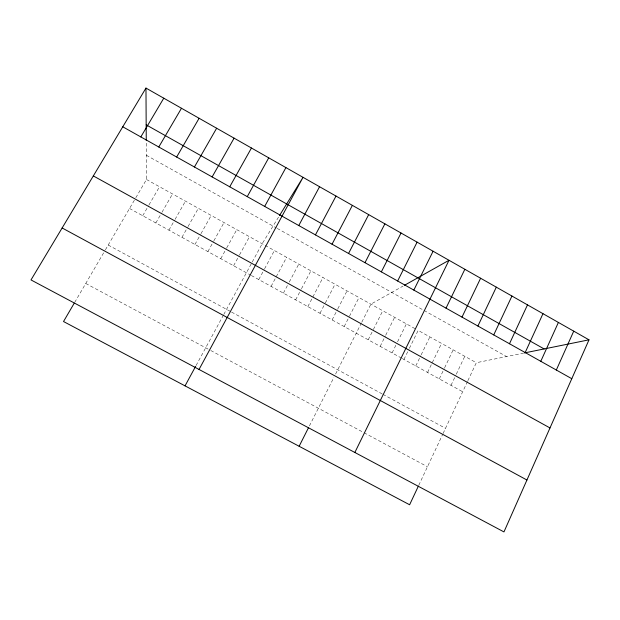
<?xml version="1.0" encoding="UTF-8"?>
<svg xmlns="http://www.w3.org/2000/svg" width="620" height="620" viewBox="0 0 620 620"><rect width="100%" height="100%" fill="white"/><g stroke="black" fill="none" stroke-linecap="round" stroke-linejoin="round"><path stroke-width="0.46" stroke-dasharray="3.1 2.33" d="M418.779 485.251L442.726 434.264M443.122 433.419L467.496 381.509M467.899 380.649L476.323 362.716L523.513 353.129M451.019 385.338L455.871 375.085M456.274 374.232L464.768 356.298M439.309 378.897L444.207 368.644M444.61 367.792L453.174 349.851M427.568 372.434L441.541 343.395M415.78 365.955L420.748 355.702M421.166 354.849L429.869 336.908M403.953 359.445L408.96 349.192M409.378 348.339L418.151 330.398L476.323 362.716M392.08 352.92L395.87 345.231M397.56 341.814L406.402 323.873M380.176 346.363L385.268 336.118M385.694 335.257L394.607 317.324M368.226 339.791L372.93 330.398M373.356 329.538L382.772 310.744M309.419 425.893L333.901 377.417M335.614 374.023L361.406 322.942M361.84 322.09L370.892 304.149L403.046 286.091M344.193 326.577L348.983 317.176M349.417 316.324L358.98 297.53M332.119 319.928L337.381 309.682M337.815 308.83L347.022 290.888M320.005 313.263L324.865 303.87M325.306 303.017L335.025 284.224M307.846 306.575L322.981 277.535M295.639 299.863L301.026 289.618M301.475 288.757L310.899 270.824M283.394 293.128L287.463 285.44M289.276 282.022L298.778 264.089M271.103 286.363L286.611 257.331M258.772 279.581L264.135 269.63M264.577 268.801L274.404 250.55M196.098 365.474L223.332 315.293M223.789 314.441L251.797 262.818M252.247 261.989L262.151 243.745L279.054 216.287M233.601 265.732L239.049 255.781M239.498 254.952L249.48 236.708M220.759 258.672L226.254 248.721M226.711 247.892L236.77 229.648M207.871 251.581L213.404 241.629M213.869 240.8L224.014 222.557M194.936 244.466L200.516 234.515M200.981 233.686L211.203 215.442M181.954 237.321L187.573 227.377M188.046 226.548L198.353 208.304M168.919 230.152L174.592 220.208M175.065 219.379L185.458 201.144M155.845 222.96L161.556 213.009M162.029 212.187L172.507 193.952M142.716 215.737L148.475 205.794M148.955 204.964L159.518 186.736M74.687 302.413L104.943 250.604M105.408 249.806L135.346 198.547M135.827 197.718L146.475 179.49L146.266 142.119M85.746 283.464L209.924 350.067M210.769 350.517L363.219 432.287M364.025 432.721L427.475 466.744M108.19 245.04L230.733 311.62M231.562 312.077L382.06 393.855M382.858 394.289L445.509 428.327M129.541 208.49L250.526 275.048M251.348 275.497L401.411 358.05M402.256 358.515L462.683 391.755M146.475 179.49L416.477 329.468M146.343 155.263L276.38 227.935M277.217 228.408L423.235 310.008M424.041 310.457L506.555 356.57"/><path stroke-width="0.93" d="M589 339.83L503.959 531.921L31 279.93L145.971 88.079L589 339.83L524.45 352.935M556.326 370.024L573.732 331.15M540.787 361.305L558.388 322.431M525.171 352.548L542.981 313.673M509.493 343.751L527.496 304.877M493.737 334.909L511.942 296.042M418.384 486.096L409.618 504.765L63.519 321.532L74.222 303.203M477.904 326.035L496.318 287.161M462.001 317.107L480.616 278.24M446.02 308.148L464.853 269.281M354.849 452.476L449.004 260.276L404.527 285.262M413.842 290.09L433.086 251.232M397.637 281L417.097 242.149M299.135 446.276L308.566 427.583M381.354 271.87L401.032 233.019M364.994 262.686L384.888 223.843M348.556 253.472L368.675 214.629M332.041 244.203L352.377 205.367M315.448 234.895L336.009 196.067M298.778 225.54L319.563 186.721M199.036 369.458L303.033 177.328L279.504 215.551M185.039 385.865L195.641 366.327M264.678 206.413L285.921 167.609M247.248 196.633L268.731 157.837M229.733 186.806L251.449 148.017M212.125 176.933L234.089 138.151M194.432 167.005L216.644 128.239M176.654 157.031L199.105 118.273M158.782 147.002L181.482 108.26M140.817 136.927L163.773 98.193M62.14 227.974L526.938 480.019M93.326 175.925L549.994 427.947M122.768 126.798L571.787 378.704M146.173 124.837L544.143 348.936M145.971 88.079L146.258 140.383"/></g></svg>
